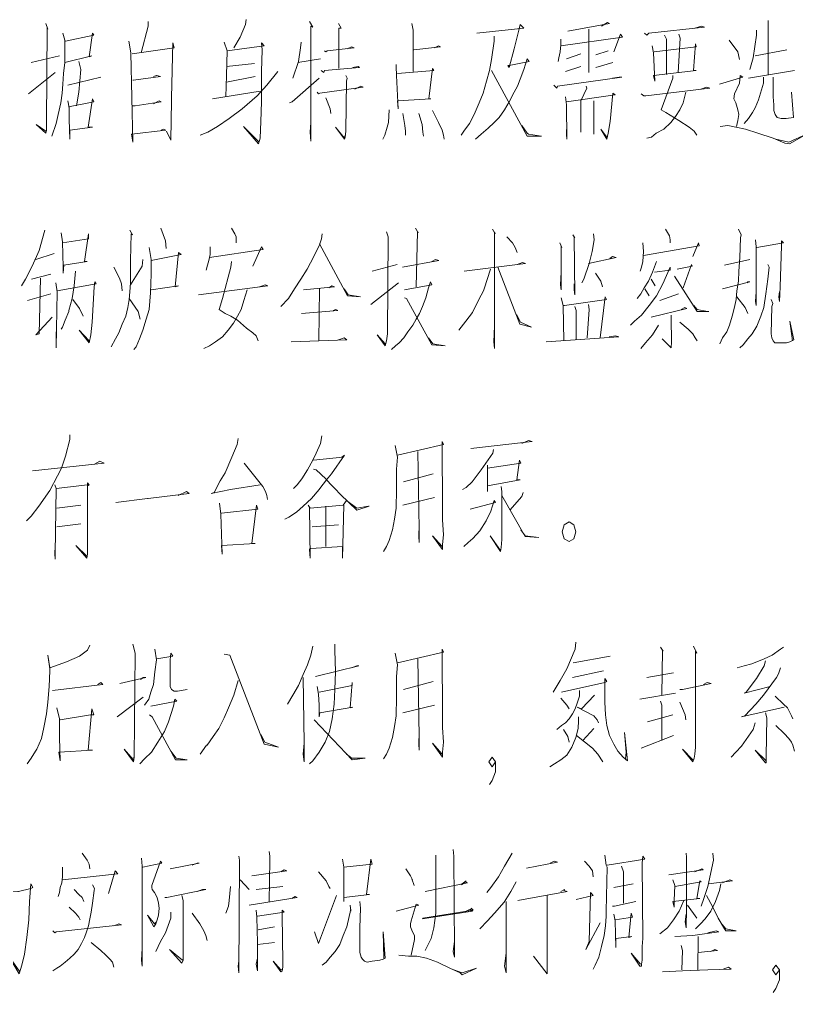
# Model space of a CAD drawing. Header units: millimetres. Extents: x 0 to 829, y 0 to 586.
# Drawn here: x 621.12 to 651.86, y 498.33 to 536.84 of the extents above; entities that cross this region are included whole.
import ezdxf

# ---------------------------------------------------------------- set-up
doc = ezdxf.new("R2010")
doc.units = ezdxf.units.MM

msp = doc.modelspace()

# ---------------------------------------------------------------- linework, layer by layer
at = {"color": 0, "lineweight": 0}
for points in [[(630.092861, 536.839583), (630.064639, 536.645556), (629.845917, 536.141083), (629.6025, 535.714222)], [(622.158889, 536.684361), (622.240028, 536.451528), (622.211806, 536.529139), (622.183583, 532.726194), (622.183583, 532.454556), (622.158889, 532.338139), (621.777889, 532.687389), (622.158889, 532.41575)], [(626.20525, 536.761972), (626.20525, 536.567944), (625.933611, 535.520194)], [(632.590528, 536.761972), (632.728111, 536.529139), (632.646972, 536.567944), (632.646972, 532.027694), (632.61875, 532.376944), (632.646972, 532.765)], [(633.733528, 536.684361), (633.839361, 536.490333), (633.758222, 536.490333), (633.758222, 534.899306)], [(636.640417, 536.684361), (636.693333, 536.412722), (636.693333, 534.782889)], [(639.219222, 536.296306), (641.067778, 536.490333), (640.933722, 536.645556), (640.877278, 536.412722), (640.686778, 535.675417), (640.496278, 534.938111), (640.443361, 535.015722), (640.496278, 535.015722), (641.2865, 535.170944), (641.205361, 535.287361), (641.067778, 534.8605), (640.933722, 534.472444), (640.824361, 534.200806), (640.686778, 533.967972), (640.496278, 533.579917), (640.309306, 533.269472), (640.090583, 532.959028), (639.900083, 532.765), (639.656667, 532.532167), (639.385028, 532.299333), (639.166306, 532.105306)], [(642.806972, 536.373917), (644.465028, 536.684361), (644.383889, 536.723167), (644.140472, 536.567944)], [(643.650111, 536.451528), (643.650111, 534.744083)], [(645.851444, 536.296306), (645.932583, 536.218694), (646.013722, 536.296306), (648.215056, 536.529139), (648.105694, 536.567944), (647.834056, 536.490333)], [(650.740944, 536.800778), (650.740944, 534.666472)], [(622.836222, 536.296306), (622.917361, 536.024667), (622.917361, 535.559), (622.917361, 535.132139), (622.864444, 534.705278), (622.836222, 534.278417), (622.808, 533.929167), (622.755083, 533.541111), (622.645722, 533.075444), (622.564583, 532.726194), (622.402306, 532.221722)], [(622.945583, 535.985861), (624.060361, 536.218694), (624.003917, 536.296306), (623.869861, 535.364972), (623.979222, 535.403778), (622.917361, 535.132139)], [(639.900083, 536.179889), (639.900083, 535.985861), (639.790722, 535.248556), (639.709583, 534.821694), (639.600222, 534.394833), (639.466167, 533.929167), (639.303889, 533.541111), (639.113389, 533.075444), (638.922889, 532.726194), (638.704167, 532.41575), (638.594806, 532.260528)], [(642.535333, 536.063472), (642.535333, 535.830639), (642.507111, 535.559), (642.454194, 535.326167), (642.425972, 535.170944), (642.454194, 535.326167), (642.507111, 535.559)], [(642.535333, 535.791833), (644.980083, 536.141083), (644.898944, 536.2575), (644.627306, 535.559)], [(646.638139, 536.218694), (646.719278, 536.063472), (646.719278, 534.666472)], [(647.209639, 536.2575), (647.262556, 536.102278), (647.181417, 534.744083)], [(650.278806, 536.412722), (650.278806, 536.218694), (650.14475, 535.326167), (650.007167, 534.8605)], [(625.446778, 535.985861), (625.527917, 535.520194), (625.609056, 531.988889), (625.552611, 532.299333), (626.910806, 532.454556), (626.804972, 532.493361), (626.723833, 532.454556)], [(625.580833, 535.481389), (627.238889, 535.714222), (627.182444, 535.90825), (627.129528, 533.735139), (627.129528, 533.618722), (627.101306, 532.0665), (626.939028, 532.41575)], [(629.2215, 535.947056), (629.330861, 535.597806), (629.302639, 534.627667), (629.277944, 533.773944)], [(629.330861, 535.597806), (630.798417, 535.791833), (630.689056, 535.90825), (630.717278, 535.636611), (630.689056, 534.782889), (630.689056, 533.579917), (630.660833, 532.803806), (630.636139, 532.144111), (630.579694, 531.911278), (629.9835, 532.609778), (630.607917, 531.988889)], [(632.265972, 535.947056), (632.23775, 535.714222), (632.156611, 535.170944), (631.937889, 534.51125)], [(633.19025, 535.597806), (633.243167, 535.559), (633.296083, 535.597806), (634.357944, 535.714222), (634.248583, 535.753028), (634.086306, 535.675417)], [(636.721556, 535.636611), (637.779889, 535.753028), (637.69875, 535.791833), (637.536472, 535.714222)], [(646.147778, 535.791833), (646.204222, 535.520194), (646.257139, 534.394833), (646.204222, 534.627667), (647.886972, 534.821694), (647.781139, 534.821694), (647.862278, 535.869444), (647.886972, 535.753028), (646.232444, 535.559)], [(649.19225, 536.024667), (649.545028, 535.559), (649.601472, 535.248556)], [(621.587389, 535.132139), (622.702167, 535.403778)], [(632.128389, 535.132139), (633.024444, 535.287361)], [(643.322028, 535.481389), (642.754056, 535.287361)], [(644.412111, 535.597806), (643.92175, 535.442583)], [(650.225889, 535.403778), (651.474722, 535.636611)], [(623.460639, 535.170944), (623.541778, 534.8605), (623.460639, 533.967972), (623.3795, 533.424694)], [(629.302639, 534.976917), (630.417417, 535.093333)], [(633.052667, 534.821694), (633.162028, 534.744083), (633.19025, 534.821694), (634.573139, 534.938111), (634.520222, 534.976917), (634.3015, 534.938111)], [(636.016, 535.054528), (636.016, 534.976917), (636.040694, 534.627667), (636.097139, 533.308278), (636.068917, 533.618722), (637.398889, 533.696333), (637.31775, 533.696333), (637.455333, 534.899306), (637.50825, 534.821694), (636.068917, 534.705278)], [(642.725833, 534.782889), (643.322028, 534.976917)], [(643.92175, 534.938111), (644.599083, 535.132139)], [(621.478028, 533.890361), (622.536361, 534.744083)], [(623.026722, 534.239611), (624.332, 534.550056)], [(625.609056, 534.433639), (625.63375, 534.433639), (626.695611, 534.588861), (626.558028, 534.627667), (626.533333, 534.627667), (626.423972, 534.588861)], [(631.341694, 534.782889), (630.907778, 534.239611), (630.526778, 533.81275), (629.927056, 533.308278), (629.412, 532.920222), (628.949861, 532.609778), (628.568861, 532.376944), (628.272528, 532.260528)], [(629.302639, 534.356028), (630.445639, 534.588861)], [(631.803833, 533.541111), (631.913194, 533.579917), (632.971528, 534.51125)], [(634.029861, 534.627667), (634.086306, 534.51125), (634.058083, 534.394833), (634.029861, 532.41575), (634.005167, 532.182917), (633.976944, 532.105306), (633.624167, 532.570972), (633.976944, 532.144111), (634.005167, 532.260528)], [(639.790722, 534.821694), (641.205361, 532.221722), (641.773333, 532.221722), (641.258278, 532.299333), (641.205361, 532.338139), (640.986639, 532.648583)], [(642.263694, 534.239611), (642.373056, 534.123194), (642.401278, 534.200806), (644.955389, 534.550056), (644.846028, 534.550056), (644.574389, 534.51125)], [(646.966222, 534.627667), (646.966222, 534.51125), (646.504083, 533.269472), (646.691056, 533.153056), (647.209639, 532.842611), (647.615333, 532.570972), (647.805833, 532.41575), (647.915194, 532.260528)], [(648.81125, 534.278417), (649.735528, 534.550056), (649.626167, 534.627667), (649.601472, 534.317222), (649.410972, 533.890361), (649.38275, 533.696333), (649.463889, 533.541111), (649.545028, 533.269472), (649.57325, 533.075444), (649.545028, 532.842611), (649.492111, 532.609778)], [(650.550444, 534.550056), (650.550444, 534.317222), (650.359944, 533.657528), (650.225889, 533.347083), (650.116528, 533.153056), (649.95425, 532.920222), (649.791972, 532.726194)], [(649.95425, 534.51125), (651.774583, 534.821694)], [(650.931444, 534.550056), (650.931444, 533.773944), (650.959667, 533.4635), (650.959667, 533.230667), (651.012583, 533.075444), (651.093722, 532.959028), (651.256, 532.920222), (651.4465, 532.920222), (651.746361, 532.959028), (651.665222, 533.967972)], [(632.890389, 533.967972), (632.943306, 533.890361), (632.99975, 533.929167), (634.710722, 534.162), (634.629583, 534.200806), (634.382639, 534.084389)], [(643.54075, 534.200806), (643.568972, 534.123194), (643.322028, 533.618722), (643.322028, 532.376944)], [(645.713861, 533.890361), (645.823222, 533.81275), (645.904361, 533.81275), (648.43025, 534.123194), (648.296194, 534.162), (648.077472, 534.084389)], [(628.759361, 533.696333), (630.636139, 534.006778)], [(642.725833, 533.773944), (642.754056, 533.4635), (642.77875, 532.105306), (642.754056, 532.299333), (642.77875, 532.687389)], [(642.754056, 533.579917), (644.68375, 533.851556), (644.599083, 533.929167), (644.49325, 532.803806), (644.412111, 532.338139), (644.355667, 532.105306), (644.11225, 532.493361), (644.140472, 532.454556), (644.355667, 532.182917)], [(647.481278, 533.967972), (647.371917, 533.541111), (647.237861, 533.269472), (647.072056, 532.997833), (646.881556, 532.765), (646.609917, 532.493361), (646.313583, 532.338139), (646.123083, 532.182917), (645.932583, 532.144111)], [(623.026722, 533.618722), (623.079639, 533.347083), (623.079639, 532.881417), (623.107861, 532.105306), (623.107861, 532.454556), (624.003917, 532.570972), (623.841639, 532.570972), (624.003917, 533.696333), (624.060361, 533.579917), (623.054944, 533.385889)], [(625.609056, 533.424694), (625.690194, 533.424694), (626.723833, 533.579917), (626.639167, 533.618722), (626.423972, 533.502306)], [(633.243167, 533.735139), (633.405444, 533.308278), (633.433667, 533.11425)], [(643.840611, 533.618722), (643.840611, 532.299333)], [(635.744361, 533.269472), (635.716139, 532.765), (635.659694, 532.570972), (635.578556, 532.260528), (635.497417, 532.105306)], [(636.287639, 533.11425), (636.368778, 532.648583), (636.393472, 532.41575), (636.393472, 532.260528)], [(636.912056, 533.11425), (637.046111, 532.687389), (637.074333, 532.376944), (637.102556, 532.221722)], [(637.455333, 533.230667), (637.69875, 532.765), (637.836333, 532.454556), (637.88925, 532.260528), (637.917472, 532.105306)], [(648.839472, 532.609778), (649.139333, 532.648583), (649.463889, 532.570972), (649.844889, 532.493361), (650.33525, 532.338139), (650.931444, 532.144111), (651.393583, 531.950083), (651.584083, 531.911278), (652.261417, 532.299333), (651.555861, 531.988889), (651.040806, 532.105306)], [(622.116556, 528.506972), (621.897833, 527.692056), (621.626194, 527.071167), (621.354556, 526.566694), (621.192278, 526.295056)], [(622.765667, 528.390556), (622.822111, 528.041306), (622.846806, 527.032361), (622.846806, 526.799528), (622.875028, 527.109972), (623.799306, 527.265194), (623.689944, 527.265194), (623.852222, 528.35175), (623.852222, 528.157722), (622.822111, 528.0025)], [(625.485583, 528.506972), (625.591417, 528.312944), (625.5385, 528.35175), (625.510278, 527.304), (625.510278, 526.838333), (625.510278, 526.411472), (625.485583, 526.062222), (625.457361, 525.751778), (625.400917, 525.441333), (625.319778, 525.092083), (625.185722, 524.781639), (625.048139, 524.432389), (624.914083, 524.199556), (624.751806, 523.889111)], [(626.706194, 528.584583), (626.896694, 528.080111), (626.924917, 527.769667)], [(629.503722, 528.584583), (629.641306, 528.35175), (629.694222, 528.235333), (629.694222, 528.118917), (629.694222, 528.0025)], [(633.091472, 528.35175), (633.06325, 528.157722), (632.982111, 527.924889), (632.766917, 527.459222), (632.495278, 526.95475), (632.248333, 526.566694), (632.004917, 526.178639), (631.7615, 525.790583), (631.461639, 525.480139)], [(635.645583, 528.429361), (635.6985, 528.235333), (635.673806, 524.393583), (635.645583, 524.121944), (635.592667, 523.927917), (635.264583, 524.354778), (635.592667, 524.005528)], [(636.788583, 528.584583), (636.894417, 528.390556), (636.869722, 528.429361), (636.813278, 526.25625)], [(639.829528, 528.545778), (639.938889, 528.35175), (639.910667, 528.429361), (639.910667, 523.8115), (639.885972, 524.083139), (639.910667, 524.704028)], [(643.822972, 528.35175), (643.851194, 528.118917), (643.770056, 527.65325), (643.660694, 527.187583), (643.4455, 526.566694), (643.360833, 526.411472)], [(646.676944, 528.545778), (646.839222, 528.274139), (646.867444, 528.118917), (646.867444, 528.0025)], [(649.559139, 528.545778), (649.664972, 528.312944), (649.640278, 528.196528), (649.612056, 527.420417), (649.583833, 526.877139), (649.559139, 526.489083), (649.502694, 526.101028), (649.474472, 525.751778), (649.393333, 525.402528), (649.312194, 525.092083), (649.202833, 524.742833), (649.097, 524.471194), (648.931194, 524.238361), (648.825361, 524.005528)], [(632.982111, 527.963694), (634.096889, 525.907), (634.611944, 525.868194), (634.125111, 525.945806), (633.962833, 526.178639)], [(640.401028, 528.235333), (640.61975, 528.0025), (640.725583, 527.808472), (640.806722, 527.614444)], [(642.493, 528.0025), (642.574139, 527.808472), (642.545917, 527.886083), (642.545917, 526.139833), (642.521222, 526.333861), (642.545917, 526.838333)], [(643.008056, 528.312944), (643.089194, 528.196528), (643.0645, 528.235333), (643.089194, 525.945806), (643.0645, 526.139833), (643.0645, 526.372667)], [(645.780889, 528.0025), (645.809111, 527.65325), (645.780889, 527.265194), (645.727972, 527.032361), (645.671528, 526.877139)], [(645.809111, 527.498028), (648.006917, 527.886083), (647.982222, 528.0025), (647.7635, 527.459222)], [(650.236472, 528.118917), (650.264694, 527.847278), (650.264694, 525.907), (650.264694, 525.518944), (650.236472, 525.674167), (650.264694, 526.062222)], [(650.289389, 527.808472), (651.35125, 528.0025), (651.270111, 528.080111), (651.270111, 527.886083), (651.213667, 526.25625), (651.188972, 525.674167), (651.16075, 525.868194), (651.188972, 526.062222)], [(626.244056, 527.808472), (626.325194, 527.342806), (626.325194, 526.760722), (626.3005, 526.023417), (626.244056, 525.363722), (626.134694, 524.975667), (626.000639, 524.548806), (625.863056, 524.199556), (625.729, 523.889111), (625.647861, 523.772694)], [(626.325194, 527.304), (627.521111, 527.536833), (627.41175, 527.614444), (627.277694, 526.25625), (627.41175, 526.295056), (626.325194, 526.139833)], [(628.664111, 527.847278), (628.664111, 527.536833), (628.607667, 527.304), (628.55475, 527.109972), (628.498306, 526.915944)], [(628.635889, 527.420417), (630.756083, 527.730861), (630.699639, 527.847278), (630.346861, 527.071167)], [(621.76025, 527.342806), (622.494028, 527.575639)], [(626.000639, 527.342806), (625.972417, 527.071167), (625.510278, 526.333861)], [(629.503722, 527.265194), (629.479028, 527.032361), (629.150944, 525.790583), (629.016889, 525.363722), (629.260306, 525.2085), (629.479028, 525.092083), (629.750667, 524.936861), (630.103444, 524.626417), (630.346861, 524.432389), (630.484444, 524.315972), (630.565583, 524.121944)], [(636.27, 527.032361), (637.709333, 527.304), (637.575278, 527.342806), (637.437694, 527.265194)], [(638.71475, 526.877139), (641.134806, 527.187583), (641.025444, 527.226389), (640.806722, 527.148778)], [(643.632472, 527.187583), (644.722556, 527.420417), (644.584972, 527.459222), (644.475611, 527.381611)], [(646.324167, 527.265194), (646.161889, 526.838333), (645.999611, 526.489083), (645.833806, 526.217444), (645.69975, 525.984611), (645.562167, 525.790583)], [(649.012333, 527.109972), (650.01775, 527.342806)], [(623.337167, 526.877139), (623.28425, 526.295056), (623.203111, 525.790583), (623.065528, 525.324917), (623.065528, 525.286111), (622.931472, 524.936861), (622.822111, 524.665222), (622.765667, 524.587611)], [(624.857639, 527.032361), (625.076361, 526.6055), (625.1575, 526.372667), (625.185722, 526.101028)], [(635.074083, 526.877139), (636.054806, 527.148778)], [(639.748389, 526.95475), (639.504972, 526.178639), (639.47675, 526.101028), (639.28625, 525.751778), (639.042833, 525.247306), (638.771194, 524.898056), (638.499556, 524.548806)], [(640.04825, 527.032361), (640.916083, 524.781639), (641.378222, 524.665222), (640.944306, 524.85925), (640.782028, 525.169694)], [(646.243028, 526.838333), (646.867444, 526.915944), (646.867444, 527.032361), (646.567583, 526.372667), (646.324167, 525.907), (646.024306, 525.518944), (645.727972, 525.130889), (645.456333, 524.898056), (645.290528, 524.742833)], [(647.139083, 526.95475), (647.735278, 527.071167), (647.710583, 527.148778), (647.3825, 526.217444)], [(650.726833, 527.148778), (650.77975, 527.032361), (650.726833, 526.566694), (650.645694, 525.984611), (650.561028, 525.441333), (650.455194, 525.092083), (650.289389, 524.704028), (650.102417, 524.393583), (649.936611, 524.199556), (649.746111, 523.966722), (649.612056, 523.850306)], [(622.359972, 526.760722), (621.597972, 526.566694)], [(621.95075, 526.6055), (621.897833, 524.393583), (621.76025, 524.354778), (622.412889, 525.053278)], [(622.603389, 526.101028), (624.152083, 526.372667), (624.099167, 526.450278), (624.070944, 526.25625), (623.989806, 524.85925), (623.936889, 524.354778), (623.880444, 524.044333), (623.47475, 524.548806), (623.880444, 524.121944)], [(636.351139, 526.139833), (637.437694, 526.333861), (637.384778, 526.450278), (637.303639, 526.217444), (637.194278, 525.829389), (637.060222, 525.480139), (636.950861, 525.2085), (636.813278, 524.975667), (636.679222, 524.742833), (636.488722, 524.471194), (636.326444, 524.238361), (636.135944, 524.044333), (635.998361, 523.927917), (635.836083, 523.772694)], [(643.904111, 526.799528), (644.122833, 526.489083), (644.179278, 526.25625)], [(646.105444, 526.566694), (646.27125, 526.295056)], [(647.029722, 526.683111), (647.925778, 525.286111), (648.387917, 525.286111), (648.335, 525.286111), (647.925778, 525.363722), (647.791722, 525.518944)], [(648.931194, 526.178639), (650.01775, 526.450278), (649.936611, 526.450278), (649.911917, 526.411472)], [(622.550472, 526.411472), (622.603389, 526.062222), (622.575167, 523.850306), (622.575167, 524.16075), (622.575167, 524.471194)], [(628.201972, 525.945806), (630.946583, 526.295056), (630.837222, 526.333861), (630.6185, 526.25625)], [(630.131667, 526.139833), (629.994083, 525.712972), (629.884722, 525.363722), (629.750667, 525.092083), (629.588389, 524.820444), (629.369667, 524.548806), (629.150944, 524.277167), (628.879306, 524.083139), (628.635889, 523.927917), (628.417167, 523.8115)], [(632.357694, 526.139833), (633.581833, 526.25625), (633.472472, 526.295056), (633.363111, 526.217444)], [(632.982111, 526.178639), (632.957417, 524.121944)], [(635.021167, 525.55775), (636.107722, 526.411472)], [(645.862028, 526.178639), (646.024306, 525.907)], [(622.359972, 525.984611), (621.435694, 525.712972)], [(623.227806, 525.751778), (623.499444, 525.402528), (623.637028, 525.092083)], [(625.457361, 525.790583), (625.810139, 525.286111), (625.891278, 524.975667)], [(636.351139, 525.829389), (636.432278, 525.790583), (637.437694, 523.966722), (637.956278, 523.927917), (637.465917, 524.005528), (637.303639, 524.238361)], [(642.545917, 525.829389), (642.627056, 525.518944), (642.655278, 524.121944)], [(642.627056, 525.518944), (642.6835, 525.518944), (644.341556, 525.751778), (644.285111, 525.868194), (644.094611, 524.238361)], [(647.192, 525.984611), (646.458222, 525.712972)], [(649.502694, 525.868194), (649.830778, 525.441333), (649.936611, 525.2085)], [(650.860889, 525.751778), (650.917333, 525.596556), (650.889111, 525.480139), (650.860889, 524.393583), (650.889111, 524.238361), (650.942028, 524.121944), (650.998472, 524.044333), (651.107833, 524.044333), (651.460611, 524.044333), (651.594667, 524.083139), (651.756944, 524.16075), (651.594667, 524.898056), (651.704028, 524.121944)], [(632.276556, 525.2085), (633.715889, 525.324917), (633.63475, 525.363722), (633.525389, 525.324917)], [(643.089194, 525.480139), (643.145639, 525.324917), (643.145639, 524.16075)], [(643.632472, 525.55775), (643.660694, 525.363722), (643.579556, 524.238361)], [(646.105444, 525.053278), (647.520083, 525.402528), (647.438944, 525.441333), (647.301361, 525.363722)], [(646.895667, 525.130889), (646.895667, 525.014472), (646.920361, 524.083139), (646.895667, 523.850306), (646.542889, 524.199556), (646.867444, 523.889111)], [(646.405306, 524.742833), (646.161889, 524.354778), (645.89025, 524.044333), (645.69975, 523.8115)], [(647.248444, 524.85925), (647.573, 524.587611), (647.7635, 524.393583), (647.844639, 524.238361), (647.925778, 524.121944)], [(631.870861, 524.083139), (634.068667, 524.16075), (633.962833, 524.238361), (633.744111, 524.16075)], [(641.949722, 524.083139), (644.828389, 524.277167), (644.694333, 524.315972), (644.450917, 524.277167)], [(623.107861, 520.407194), (623.107861, 520.213167), (622.945583, 519.553472), (622.783306, 519.087806), (622.621028, 518.777361), (622.321167, 518.195278), (621.88725, 517.574389), (621.587389, 517.186333), (621.396889, 516.992306)], [(633.080889, 520.368389), (633.024444, 520.057944), (632.862167, 519.669889), (632.728111, 519.39825), (632.509389, 519.010194), (632.290667, 518.660944), (632.103694, 518.428111), (631.966111, 518.272889)], [(629.764778, 520.251972), (629.736556, 520.019139), (629.521361, 519.514667), (629.249722, 518.893778), (629.059222, 518.583333), (628.815806, 518.117667), (628.706444, 518.078861), (629.464917, 518.234083), (630.636139, 518.428111)], [(635.987778, 519.980333), (636.068917, 519.514667), (636.040694, 519.049), (636.040694, 518.234083), (636.016, 517.496778), (635.959556, 517.069917), (635.878417, 516.643056), (635.744361, 516.216194), (635.635, 515.983361), (635.525639, 515.789333)], [(636.068917, 519.592278), (637.88925, 520.019139), (637.836333, 520.135556), (637.836333, 519.553472), (637.861028, 517.962444), (637.861028, 517.147528), (637.861028, 517.031111), (637.88925, 516.449028), (637.861028, 516.060972), (637.861028, 515.866944), (637.455333, 516.410222), (637.836333, 515.983361)], [(638.975806, 519.863917), (641.395861, 520.135556), (641.258278, 520.174361), (640.986639, 520.057944)], [(632.752806, 519.39825), (633.895806, 519.514667), (633.867583, 519.514667), (633.976944, 519.592278), (633.461889, 518.854972), (633.271389, 518.622139), (632.99975, 518.272889), (632.971528, 518.234083), (632.671667, 517.884833), (632.347111, 517.574389), (632.075472, 517.341556), (631.775611, 517.147528), (631.613333, 517.069917)], [(636.883833, 519.7475), (636.93675, 516.681861), (636.93675, 516.138583), (636.912056, 516.371417), (636.93675, 516.837083)], [(639.871861, 519.825111), (639.847167, 519.669889), (639.385028, 519.010194), (639.03225, 518.544528), (638.785306, 518.311694), (638.65125, 518.234083)], [(621.640306, 518.971389), (624.466056, 519.281833), (624.303778, 519.359444)], [(624.303778, 519.359444), (624.085056, 519.243028)], [(630.008194, 519.281833), (630.741972, 518.3505), (630.851333, 518.156472), (630.907778, 518.00125), (630.932472, 517.846028)], [(639.628444, 519.204222), (639.628444, 518.156472), (639.628444, 518.389306), (640.933722, 518.622139), (640.796139, 518.622139), (640.9055, 519.39825), (640.958417, 519.281833), (639.628444, 519.087806)], [(632.752806, 519.049), (632.862167, 519.010194), (633.243167, 518.660944), (633.405444, 518.466917), (633.595944, 518.272889), (633.814667, 518.040056), (634.467306, 517.419167), (634.954139, 517.574389), (634.929444, 517.574389), (634.467306, 517.496778), (634.058083, 517.807222), (633.924028, 517.613194), (632.61875, 517.496778), (632.537611, 517.613194), (632.590528, 517.535583), (632.61875, 515.517694), (632.590528, 515.866944), (632.61875, 515.90575), (632.646972, 515.90575), (633.895806, 515.983361), (633.895806, 515.517694), (633.948722, 517.613194)], [(637.483556, 518.854972), (636.312333, 518.544528)], [(622.511667, 518.428111), (622.564583, 518.272889), (622.536361, 515.711722), (622.536361, 515.478889), (622.511667, 515.711722), (622.536361, 515.983361)], [(622.564583, 518.272889), (623.813417, 518.428111), (623.813417, 518.505722), (623.869861, 518.428111), (623.813417, 518.389306), (623.813417, 515.672917), (623.788722, 515.517694), (623.351278, 516.022167), (623.788722, 515.595306)], [(640.171722, 518.3505), (640.199944, 518.156472), (640.199944, 516.255), (640.171722, 515.944556), (640.1435, 515.789333), (639.737806, 516.410222), (640.1435, 515.828139)], [(624.928194, 517.729611), (626.180556, 517.884833), (626.20525, 517.884833), (627.835083, 518.078861), (627.72925, 518.156472), (627.401167, 518.00125)], [(640.199944, 518.00125), (641.124222, 516.371417), (641.6675, 516.332611), (641.124222, 516.410222), (640.958417, 516.643056)], [(641.039556, 518.117667), (640.986639, 517.962444), (640.5245, 517.419167)], [(623.541778, 517.613194), (622.592806, 517.496778)], [(629.031, 517.690806), (629.087444, 517.263944), (629.140361, 515.672917), (629.112139, 516.022167), (630.445639, 516.099778), (630.308056, 516.099778), (630.498556, 517.613194), (630.555, 517.457972), (629.112139, 517.30275)], [(633.243167, 517.574389), (633.243167, 515.983361)], [(636.287639, 517.613194), (637.536472, 517.923639)], [(638.947583, 517.457972), (639.953, 517.729611), (639.900083, 517.807222), (639.7625, 517.380361), (639.575528, 516.992306), (639.328583, 516.60425), (639.056944, 516.293806), (638.866444, 516.138583), (638.704167, 515.983361)], [(622.592806, 516.759472), (623.541778, 516.875889)], [(632.699889, 516.759472), (633.733528, 516.837083)], [(643.135056, 512.191), (643.106833, 511.919361), (642.77875, 511.14325), (642.507111, 510.677583), (642.235472, 510.211917)], [(623.898083, 512.074583), (623.813417, 511.880556), (623.488861, 511.647722), (622.973806, 511.414889), (622.321167, 511.182056), (622.240028, 511.686528), (622.321167, 511.14325), (622.321167, 511.065639), (622.292944, 510.44475), (622.240028, 509.823861), (622.183583, 509.358194), (622.07775, 508.814917), (621.993083, 508.388056), (621.802583, 507.961194), (621.749667, 507.883583), (621.587389, 507.611944), (621.425111, 507.379111)], [(625.609056, 512.113389), (625.690194, 511.764139), (625.661972, 507.65075), (625.63375, 507.456722), (625.256278, 507.961194), (625.63375, 507.534333), (625.661972, 507.689556)], [(626.476889, 511.919361), (626.533333, 511.4925), (626.476889, 511.026833), (626.423972, 510.522361), (626.314611, 510.211917), (626.233472, 509.940278), (626.071194, 509.707444)], [(632.728111, 512.035778), (632.646972, 511.686528), (632.509389, 511.298472), (632.347111, 510.910417), (632.156611, 510.483556), (631.937889, 510.0955), (631.722694, 509.74625)], [(633.595944, 512.113389), (633.595944, 511.880556), (633.624167, 511.026833), (633.595944, 510.328333), (633.567722, 509.74625), (633.486583, 509.164167), (633.38075, 508.659694), (633.214944, 508.232833), (632.971528, 507.844778), (632.728111, 507.495528), (632.590528, 507.379111)], [(636.068917, 511.376083), (637.88925, 511.802944), (637.836333, 511.919361), (637.836333, 511.337278), (637.861028, 509.74625), (637.861028, 508.931333), (637.861028, 508.814917), (637.88925, 508.232833), (637.861028, 507.844778), (637.861028, 507.65075), (637.455333, 508.194028), (637.836333, 507.767167)], [(646.475861, 511.996972), (646.585222, 511.84175), (646.557, 511.880556), (646.528778, 510.0955)], [(647.781139, 512.035778), (647.915194, 511.764139), (647.862278, 511.84175), (647.862278, 508.34925), (647.862278, 508.038806), (647.834056, 507.767167), (647.805833, 507.611944), (647.752917, 507.456722), (647.343694, 507.961194), (647.752917, 507.534333)], [(651.340667, 511.996972), (651.231306, 511.919361), (650.903222, 511.686528), (650.578667, 511.531306), (650.088306, 511.337278), (649.791972, 511.259667), (649.516806, 511.182056)], [(626.558028, 511.531306), (627.182444, 511.647722), (627.101306, 511.764139), (627.076611, 511.4925), (627.076611, 510.949222), (627.076611, 510.44475), (627.129528, 510.328333), (627.238889, 510.250722), (627.372944, 510.250722), (627.753944, 510.328333)], [(629.2215, 511.725333), (629.440222, 511.686528), (630.798417, 508.155222), (631.369917, 508.038806), (630.826639, 508.232833), (630.660833, 508.543278)], [(635.987778, 511.764139), (636.068917, 511.298472), (636.040694, 510.832806), (636.040694, 510.017889), (636.016, 509.280583), (635.959556, 508.853722), (635.878417, 508.426861), (635.744361, 508), (635.635, 507.767167), (635.525639, 507.573139)], [(636.883833, 511.531306), (636.93675, 508.465667), (636.93675, 507.922389), (636.912056, 508.155222), (636.93675, 508.620889)], [(643.025694, 511.376083), (644.49325, 511.647722)], [(650.631583, 511.453694), (650.578667, 511.259667), (650.278806, 510.755194), (649.873111, 510.211917), (649.791972, 510.173111), (650.822083, 510.44475)], [(632.833944, 510.832806), (634.548444, 511.259667), (634.467306, 511.259667), (634.248583, 511.182056)], [(642.997472, 510.794), (644.221611, 511.065639)], [(651.231306, 511.182056), (651.150167, 510.949222), (651.069028, 510.794), (650.550444, 510.0955), (650.250583, 509.74625), (649.816667, 509.280583), (649.682611, 509.241778), (651.365361, 509.629833)], [(625.090472, 510.561167), (626.124111, 510.794), (626.01475, 510.794), (625.905389, 510.716389)], [(629.764778, 510.677583), (629.6025, 510.0955), (629.383778, 509.591028), (629.2215, 509.202972), (629.006306, 508.776111), (628.787583, 508.465667), (628.544167, 508.116417), (628.515944, 508.116417), (628.272528, 507.767167)], [(632.347111, 510.794), (632.375333, 508.194028), (632.375333, 507.456722), (632.347111, 507.767167), (632.375333, 508.194028)], [(637.483556, 510.638778), (636.312333, 510.328333)], [(642.563556, 510.211917), (644.274528, 510.599972), (644.274528, 510.755194), (644.355667, 510.638778), (644.274528, 510.599972), (644.274528, 509.823861), (644.30275, 509.319389), (644.355667, 508.892528), (644.465028, 508.504472), (644.627306, 508.155222), (644.789583, 507.883583), (645.008306, 507.65075), (645.170583, 507.495528), (645.061222, 508.620889), (645.117667, 507.844778), (645.089444, 507.573139)], [(645.932583, 510.794), (646.990917, 510.988028)], [(622.430528, 510.289528), (624.413139, 510.522361), (624.332, 510.599972), (624.222639, 510.522361)], [(632.890389, 510.44475), (632.943306, 510.134306), (632.971528, 509.707444), (632.971528, 509.241778), (632.99975, 509.397), (634.3015, 509.629833), (634.195667, 509.591028), (634.276806, 510.599972), (634.276806, 510.483556), (632.971528, 510.211917)], [(643.269111, 510.289528), (643.269111, 510.056694), (643.187972, 509.785056), (643.106833, 509.552222), (642.997472, 509.358194), (642.863417, 509.164167), (642.725833, 509.008944), (642.563556, 508.892528), (642.373056, 508.737306)], [(647.237861, 510.328333), (647.343694, 510.328333), (648.486694, 510.561167), (648.324417, 510.599972), (648.186833, 510.522361)], [(624.984639, 509.241778), (626.01475, 510.017889)], [(626.314611, 509.668639), (627.34825, 509.862667), (627.267111, 509.940278), (627.210667, 509.668639), (627.020167, 509.04775), (626.857889, 508.659694), (626.58625, 508.232833), (626.342833, 507.844778), (626.071194, 507.573139), (625.880694, 507.379111)], [(642.535333, 509.979083), (642.77875, 509.707444), (642.863417, 509.552222)], [(643.865306, 510.0955), (643.35025, 509.552222), (643.187972, 509.629833), (643.840611, 509.280583), (643.974667, 509.125361), (644.031111, 509.008944)], [(645.660944, 509.940278), (647.072056, 510.173111)], [(646.475861, 509.862667), (646.528778, 509.707444), (646.528778, 508.310444)], [(651.012583, 510.056694), (651.340667, 509.74625), (651.502944, 509.591028), (651.584083, 509.435806), (651.665222, 509.280583), (651.718139, 509.164167)], [(622.592806, 509.591028), (622.702167, 509.164167), (622.702167, 508.426861), (622.726861, 507.495528), (622.673944, 507.844778), (624.003917, 507.922389), (623.841639, 507.922389), (623.979222, 509.552222), (624.060361, 509.319389), (623.922778, 509.319389), (622.726861, 509.125361)], [(636.287639, 509.397), (637.536472, 509.707444)], [(647.237861, 509.823861), (647.453056, 509.319389), (647.481278, 509.125361)], [(626.261694, 509.319389), (626.367528, 509.241778), (627.291806, 507.534333), (627.753944, 507.534333), (627.320028, 507.611944), (627.101306, 507.883583)], [(632.781028, 509.125361), (634.276806, 507.534333), (634.791861, 507.611944), (634.248583, 507.611944), (634.220361, 507.65075), (634.058083, 507.767167)], [(643.240889, 509.241778), (643.240889, 509.086556), (643.216194, 508.776111), (643.135056, 508.426861), (642.96925, 508.038806), (642.77875, 507.728361), (642.535333, 507.534333), (642.291917, 507.379111), (642.101417, 507.262694)], [(645.960806, 509.04775), (646.966222, 509.319389)], [(650.631583, 509.397), (650.688028, 509.202972), (650.659806, 507.689556), (650.659806, 507.417917), (650.631583, 507.417917), (650.225889, 507.922389), (650.659806, 507.495528)], [(642.644694, 508.737306), (642.806972, 508.465667), (642.863417, 508.232833)], [(643.840611, 508.776111), (643.406694, 508.310444), (643.15975, 508.504472), (643.784167, 508), (644.002889, 507.767167), (644.193389, 507.456722)], [(650.225889, 509.008944), (650.14475, 508.737306), (649.873111, 508.34925), (649.682611, 508.077611), (649.463889, 507.844778), (649.273389, 507.65075)], [(651.040806, 508.892528), (651.365361, 508.582083), (651.555861, 508.388056), (651.665222, 508.232833), (651.718139, 508.116417), (651.774583, 507.883583)], [(645.713861, 508), (646.990917, 508.504472)], [(639.709583, 506.564194), (639.818944, 506.719417), (639.953, 507.068667), (639.953, 507.456722), (639.818944, 507.65075), (639.681361, 507.456722), (639.818944, 507.262694), (639.953, 507.456722)], [(623.605278, 503.84075), (623.795778, 503.569111), (623.876917, 503.413889), (623.901611, 503.219861)], [(629.800056, 503.724333), (629.82475, 503.569111), (629.800056, 499.106472), (629.771833, 499.378111), (629.800056, 499.572139)], [(630.995972, 503.918361), (631.020667, 503.724333), (631.020667, 503.569111), (630.995972, 501.939278)], [(637.596444, 503.763139), (637.596444, 502.327333), (637.596444, 502.249722), (637.596444, 501.473611), (637.515306, 500.891528), (637.405944, 500.464667), (637.162528, 499.999)], [(638.277306, 503.995972), (638.302, 503.724333), (638.330222, 500.037806), (638.330222, 499.727361), (638.277306, 499.960194), (638.330222, 500.34825)], [(640.612694, 503.84075), (640.312833, 503.336278), (640.069417, 502.909417), (639.769556, 502.482556), (639.607278, 502.288528)], [(644.281583, 503.763139), (644.3345, 503.375083), (644.362722, 503.297472), (644.3345, 501.551222), (644.3345, 501.357194), (644.309806, 500.969139), (644.253361, 500.581083), (644.144, 500.154222), (644.038167, 499.727361), (643.900583, 499.416917), (643.819444, 499.261694)], [(644.362722, 503.375083), (645.8585, 503.607917), (645.773833, 503.724333), (645.749139, 503.452694), (645.773833, 500.464667), (645.749139, 500.154222), (645.749139, 499.804972), (645.749139, 499.610944), (645.720917, 499.455722), (645.720917, 499.378111), (645.668, 499.378111), (645.315222, 499.882583), (645.692694, 499.455722)], [(647.488333, 503.84075), (647.513028, 503.685528), (647.513028, 501.667639), (647.488333, 500.891528), (647.460111, 501.124361), (647.488333, 501.434806)], [(648.546667, 503.84075), (648.574889, 503.569111), (648.356167, 502.521361), (648.193889, 502.055694), (648.084528, 501.74525)], [(625.940667, 503.646722), (625.968889, 503.336278), (625.968889, 499.378111), (625.940667, 499.610944), (625.968889, 500.076611)], [(625.993583, 503.297472), (626.755583, 503.452694), (626.702667, 503.530306), (626.349889, 502.560167), (626.349889, 502.482556), (626.374583, 502.404944), (626.455722, 502.288528), (626.565083, 502.0945), (626.621528, 501.861667), (626.646222, 501.667639), (626.621528, 501.396), (626.565083, 501.201972), (626.512167, 501.04675), (626.431028, 500.930333), (626.184083, 501.396), (626.455722, 501.04675), (626.536861, 501.124361)], [(627.083667, 503.219861), (628.223139, 503.452694), (628.142, 503.452694), (627.9515, 503.375083)], [(633.902861, 503.607917), (633.955778, 503.297472), (633.955778, 501.939278), (633.955778, 502.0945), (634.961194, 502.210917), (634.851833, 502.210917), (635.014111, 503.607917), (635.070556, 503.413889), (633.955778, 503.297472)], [(641.184194, 503.258667), (642.404806, 503.4915), (642.27075, 503.530306), (642.108472, 503.452694)], [(643.466667, 503.530306), (643.657167, 503.336278), (643.791222, 503.14225), (643.819444, 502.909417)], [(644.934222, 503.336278), (645.015361, 503.103444), (645.015361, 501.861667)], [(622.815056, 503.297472), (622.815056, 502.909417), (622.790361, 502.676583), (622.733917, 502.482556), (622.705694, 502.288528), (622.652778, 502.133306)], [(622.815056, 502.793), (625.016389, 503.025833), (624.907028, 503.14225), (624.635389, 502.249722)], [(630.315111, 502.948222), (631.701528, 503.14225), (631.592167, 503.181056), (631.458111, 503.103444)], [(632.950361, 503.103444), (633.250222, 502.754194), (633.359583, 502.521361), (633.4125, 502.44375)], [(636.400528, 503.219861), (636.591028, 502.948222), (636.672167, 502.793)], [(646.807472, 502.987028), (648.165667, 503.181056), (648.11275, 503.219861), (647.841111, 503.103444)], [(620.451444, 502.288528), (621.051167, 502.327333), (621.075861, 502.327333), (621.566222, 502.44375), (621.647361, 502.482556), (621.566222, 502.637778), (621.513306, 501.939278), (621.485083, 501.201972), (621.403944, 500.503472), (621.322806, 499.843778), (621.213444, 499.416917), (621.104083, 499.067667), (620.641944, 499.843778), (621.132306, 499.145278)], [(624.010972, 502.598972), (624.092111, 502.44375), (624.067417, 502.366139), (624.010972, 501.861667), (623.958056, 501.512417), (623.901611, 501.240778), (623.848694, 500.969139), (623.767556, 500.736306), (623.686417, 500.503472), (623.577056, 500.270639), (623.439472, 500.037806), (623.277194, 499.843778), (623.114917, 499.688556), (622.924417, 499.533333), (622.733917, 499.378111), (622.599861, 499.3005), (622.434056, 499.184083)], [(629.852972, 502.793), (630.20575, 502.404944)], [(636.647472, 502.831806), (636.728611, 502.560167)], [(637.162528, 502.327333), (638.845278, 502.676583), (638.764139, 502.715389), (638.792361, 502.754194), (638.630083, 502.637778)], [(637.162528, 502.327333), (638.845278, 502.676583), (638.764139, 502.715389), (638.601861, 502.598972)], [(640.774972, 502.715389), (640.559778, 502.327333), (640.288139, 501.900472), (639.907139, 501.473611), (639.6355, 501.163167), (639.335639, 500.852722)], [(644.634361, 502.482556), (645.396361, 502.637778)], [(646.96975, 502.793), (647.050889, 502.560167), (647.026194, 501.978083), (647.026194, 501.706444), (646.96975, 501.939278), (648.031611, 502.055694), (647.92225, 502.055694), (648.031611, 502.754194), (648.084528, 502.715389), (647.050889, 502.521361)], [(648.871222, 502.637778), (648.818306, 502.366139), (648.656028, 501.939278), (648.465528, 501.551222), (648.246806, 501.240778), (648.056306, 501.04675), (647.869333, 500.852722)], [(648.384389, 502.637778), (649.333361, 502.754194), (649.227528, 502.793), (648.927667, 502.676583)], [(623.277194, 502.404944), (623.467694, 502.210917), (623.605278, 502.0945), (623.658194, 501.939278)], [(626.864944, 502.0945), (626.946083, 502.0945), (628.494778, 502.404944), (628.357194, 502.404944), (628.142, 502.327333)], [(627.542278, 502.172111), (627.598722, 501.978083), (627.598722, 499.843778), (627.598722, 499.610944), (627.542278, 499.494528), (627.055444, 500.037806), (627.5705, 499.610944)], [(629.471972, 502.521361), (629.447278, 502.249722), (629.419056, 501.978083), (629.390833, 501.74525), (629.281472, 501.473611)], [(631.53925, 502.521361), (630.477389, 502.404944)], [(632.788083, 500.736306), (632.950361, 500.270639), (633.655917, 502.172111)], [(640.831417, 501.978083), (642.785806, 502.327333), (642.65175, 502.366139), (642.676444, 502.404944), (642.542389, 502.327333)], [(641.999111, 502.172111), (641.999111, 500.619889), (641.999111, 499.3005), (641.999111, 499.067667), (641.455833, 499.766167)], [(643.138583, 502.016889), (643.819444, 502.172111), (643.710083, 502.288528), (643.657167, 500.34825), (643.519583, 500.037806), (644.091083, 501.085556)], [(648.30325, 502.172111), (648.546667, 501.706444), (648.765389, 501.279583), (649.008806, 500.852722), (649.061722, 500.775111), (649.470944, 500.775111), (649.061722, 500.852722), (648.871222, 501.085556)], [(630.20575, 501.784056), (632.107222, 502.0945), (632.026083, 502.133306), (631.892028, 502.055694)], [(634.199194, 501.784056), (634.227417, 501.551222), (634.227417, 501.628833), (634.065139, 500.930333), (633.927556, 500.581083), (633.7935, 500.231833), (633.603, 499.960194), (633.4125, 499.727361), (633.250222, 499.533333), (633.087944, 499.416917)], [(634.580194, 501.939278), (634.608417, 501.667639), (634.580194, 500.891528), (634.580194, 500.34825), (634.580194, 499.921389), (634.636639, 499.727361), (634.689556, 499.64975), (634.770694, 499.572139), (634.880056, 499.533333), (635.070556, 499.572139), (635.370417, 499.610944), (635.504472, 499.64975), (635.585611, 499.688556), (635.504472, 500.736306), (635.532694, 499.688556)], [(636.019528, 501.551222), (636.919111, 501.784056), (636.80975, 501.822861), (636.61925, 501.163167), (636.591028, 501.04675), (636.591028, 500.930333), (636.672167, 500.736306), (636.753306, 500.581083), (636.753306, 500.425861), (636.61925, 499.804972)], [(640.369278, 501.939278), (640.369278, 499.106472), (640.312833, 499.378111), (640.369278, 499.882583)], [(644.581444, 501.74525), (644.606139, 501.74525), (644.662583, 501.74525), (645.502194, 501.939278)], [(647.407194, 501.978083), (647.216694, 501.551222), (646.997972, 501.201972), (646.754556, 500.891528), (646.454694, 500.658694)], [(647.54125, 501.784056), (647.92225, 501.279583)], [(623.086694, 501.706444), (623.333639, 501.473611), (623.467694, 501.318389), (623.524139, 501.201972)], [(627.108361, 501.512417), (627.108361, 501.279583), (626.893167, 500.6975), (626.702667, 500.34825), (626.512167, 499.960194)], [(627.9515, 501.473611), (628.251361, 501.04675), (628.413639, 500.775111), (628.494778, 500.581083), (628.547694, 500.387056)], [(630.477389, 501.590028), (630.505611, 501.318389), (630.533833, 500.309444), (630.533833, 499.610944), (630.533833, 499.184083), (630.477389, 499.455722), (630.533833, 499.688556)], [(630.533833, 501.357194), (631.592167, 501.512417), (631.511028, 501.590028), (631.511028, 501.396), (631.53925, 499.533333), (631.53925, 499.339306), (631.511028, 499.184083), (631.458111, 499.145278), (631.15825, 499.572139), (631.458111, 499.222889), (631.511028, 499.261694)], [(637.053167, 501.240778), (639.035778, 501.551222), (638.954639, 501.628833), (638.711222, 501.512417)], [(637.081389, 501.279583), (639.064, 501.590028), (638.982861, 501.667639)], [(644.634361, 501.434806), (644.687278, 501.163167), (644.7155, 500.115417), (644.7155, 500.464667), (645.339917, 500.542278), (645.230556, 500.503472), (645.315222, 501.473611), (645.368139, 501.318389), (644.687278, 501.201972)], [(622.434056, 500.775111), (622.518722, 500.6975), (622.571639, 500.736306), (625.153972, 501.007944), (625.044611, 501.04675), (624.854111, 500.969139)], [(631.211167, 500.930333), (630.558528, 500.813917)], [(647.050889, 500.542278), (647.759972, 500.581083), (648.790083, 500.736306), (648.68425, 500.775111), (648.356167, 500.6975)], [(623.958056, 500.309444), (624.339056, 499.999), (624.529556, 499.804972), (624.691833, 499.64975), (624.801194, 499.533333), (624.854111, 499.339306)], [(630.533833, 500.231833), (631.211167, 500.309444)], [(647.975167, 500.542278), (647.950472, 499.222889)], [(647.297833, 500.193028), (647.35075, 499.999), (647.322528, 499.222889)], [(647.975167, 499.921389), (648.737167, 499.999), (648.627806, 500.037806), (648.465528, 499.960194)], [(636.128889, 499.804972), (636.509889, 499.766167), (636.837972, 499.766167), (637.215444, 499.688556), (637.652889, 499.533333), (637.734028, 499.494528), (638.139722, 499.3005), (638.548944, 499.106472), (638.630083, 499.028861), (639.201583, 499.3005), (638.630083, 499.106472), (638.302, 499.222889)], [(646.564056, 499.145278), (647.35075, 499.184083), (648.356167, 499.222889), (649.280444, 499.261694), (649.171083, 499.339306), (648.955889, 499.261694)], [(650.9385, 498.330361), (651.047861, 498.485583), (651.181917, 498.834833), (651.181917, 499.222889), (651.047861, 499.416917), (650.910278, 499.222889), (651.047861, 499.028861), (651.181917, 499.222889)]]:
    msp.add_lwpolyline(points, dxfattribs=at)
msp.add_lwpolyline([(643.135056, 516.565444), (643.053917, 516.840611), (642.863417, 516.9535), (642.669389, 516.840611), (642.58825, 516.565444), (642.669389, 516.290278), (642.863417, 516.177389), (643.053917, 516.290278)], close=True, dxfattribs=at)

doc.saveas('drawing.dxf')
